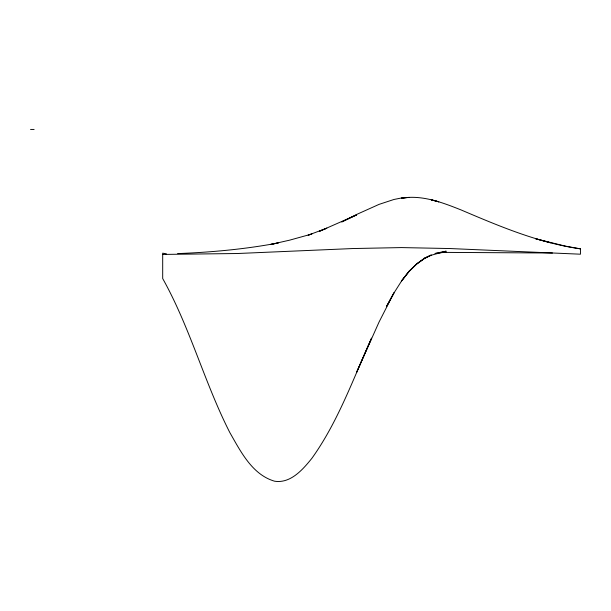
<?xml version="1.0" encoding="UTF-8"?>
<svg xmlns="http://www.w3.org/2000/svg" width="611" height="611" viewBox="0 0 611 611"><rect width="100%" height="100%" fill="white"/><g stroke="black" fill="none" stroke-linecap="round" stroke-linejoin="round"><path stroke-width="0.92" d="M446.167 252.106L434.979 253.473L446.167 251.174L431.251 255.238L423.79 258.484L431.251 255.016L423.79 258.972L416.328 264.143L423.79 258.827L416.328 264.395L408.874 271.46L416.328 264.257L408.874 271.758L401.412 281.06L408.874 271.505L401.412 281.243L393.95 292.997L386.488 306.47L393.95 292.829L379.034 322.081L356.648 372.229L371.572 338.112C353.204 378.805 338.082 421.712 311.893 458.296C302.88 469.492 290.63 483.713 274.591 481.208C252.137 474.64 240.635 451.399 229.835 432.58C204.41 382.601 190.113 327.557 162.694 278.547L162.694 253.168L166.421 253.87M177.61 253.603C211.36 252.274 245.11 249.227 278.326 242.934L270.864 244.408L289.515 240.192L311.893 233.99L308.165 235.166L326.809 228.193L319.354 231.332L356.648 214.919L341.732 221.946L356.648 214.453L379.034 204.387L393.95 199.476L401.412 197.995L408.874 197.422L401.412 198.185C422.018 194.672 442.28 202.462 461.091 209.94C499.615 226.345 538.696 242.873 580.45 248.86L580.45 254.199L449.902 248.54L401.412 247.585L352.921 248.54L237.289 253.519L162.694 254.428M440.577 252.366L552.474 253.015M30.55 129.44L34.117 129.44M580.45 248.853L565.526 246.172L535.687 238.771L550.61 242.811M438.713 201.775L431.251 199.82L438.713 201.806"/></g></svg>
